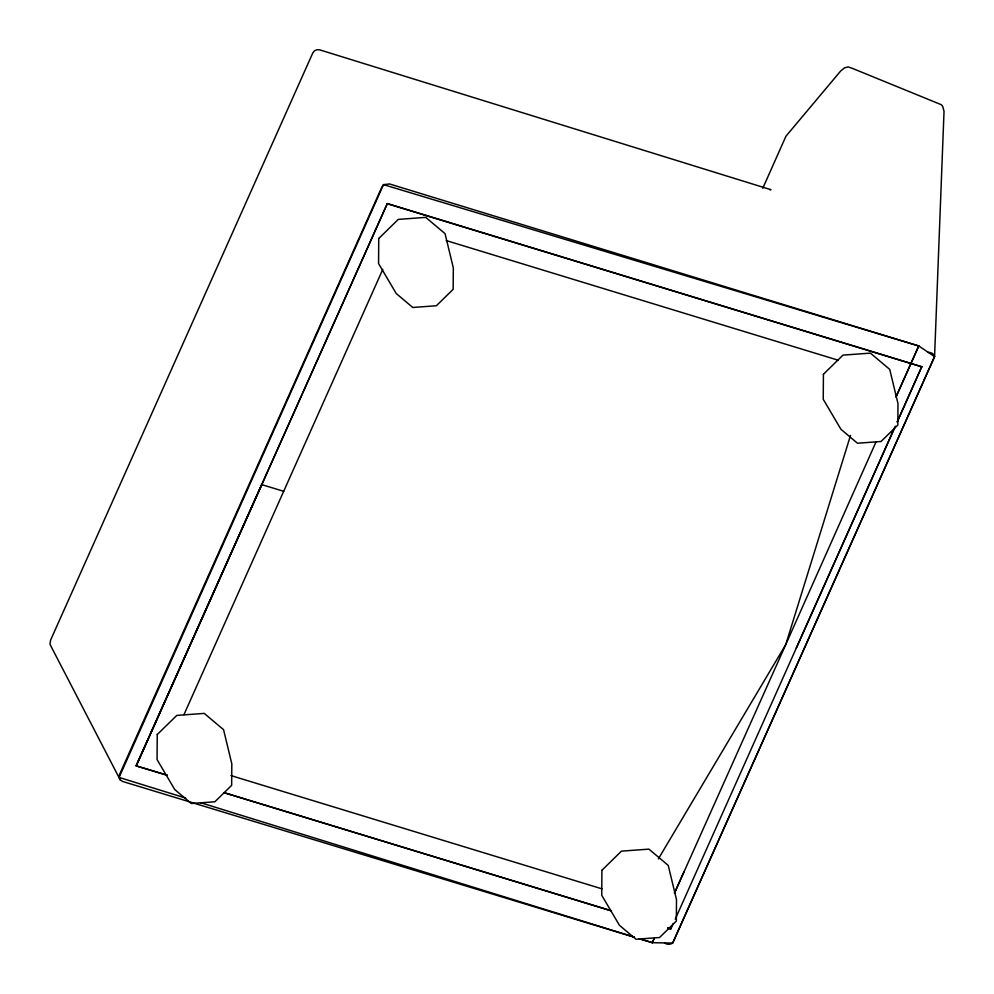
<?xml version="1.0" encoding="UTF-8"?>
<svg xmlns="http://www.w3.org/2000/svg" width="994" height="994" viewBox="0 0 994 994"><rect width="100%" height="100%" fill="white"/><g stroke="black" fill="none" stroke-linecap="round" stroke-linejoin="round"><path stroke-width="1.49" d="M638.931 938.622L652.288 942.685L672.677 943.095L934.571 356.61L944.027 111.365L942.759 106.47L941.306 104.705L852.467 68.4L848.292 66.933L844.651 67.803L840.7 70.972L785.943 136.215L762.771 188.301M850.516 435.409L785.757 644.572L674.429 893.246L683.86 871.986M875.888 442.193L785.757 644.572L658.376 858.878M896.066 396.904L918.754 345.962L389.524 183.952L383.498 184.635L381.696 187.468L119.516 774.599L119.094 777.42L120.262 779.942L122.697 781.483L634.483 937.267M796.331 647.989L894.662 427.482M897.184 421.829L921.761 366.699L387.163 203.497M136.128 765.666L387.25 203.708L921.848 366.91M387.25 203.708L136.215 765.877L167.402 775.395M183.952 714.649L382.789 269.386M652.288 942.685L654.176 938.448L652.288 942.685L640.434 939.019M896.016 396.867L918.754 345.962L383.498 184.635L119.094 777.42L185.741 798.083M673.348 923.414L670.826 929.067L667.844 928.16M675.237 919.177L895.358 426.227M897.247 421.99L921.761 366.699M928.272 352.373A6.747 5.952 -22 0 1 934.571 356.61L672.677 943.095A6.747 5.952 -22 0 1 664.564 942.933M769.729 189.543L771.009 189.73L319.608 49.824L316.962 49.7L314.477 50.818L312.824 52.881L50.595 640.124L49.973 644.05L51.141 646.572L120.262 779.942M446.256 240.573L838.066 360.176M283.688 491.309L261.646 484.587L136.215 765.877L167.315 775.183M230.956 775.581L601.991 888.847M611.335 910.728L223.812 792.591L611.422 910.939M667.769 927.949L670.739 928.856M200.552 802.68L634.507 937.18M918.754 345.962L934.571 356.61M157.251 734.529L157.064 759.565L174.72 789.509L191.295 803.5L214.878 801.773L231.664 785.347L231.813 763.839L223.563 729.683L204.255 713.394L176.795 715.407L157.251 734.529M378.739 238.51L378.565 263.559L396.208 293.503L412.783 307.481L436.366 305.754L453.152 289.329L453.314 267.833L445.051 233.665L425.755 217.375L398.283 219.388L378.739 238.51M601.917 870.272L601.743 895.308L619.399 925.252L635.961 939.243L659.556 937.516L676.342 921.09L676.492 899.582L668.229 865.414L648.933 849.137L621.474 851.137L601.917 870.272M823.417 374.253L823.243 399.29L840.887 429.234L857.462 443.225L881.044 441.498L897.831 425.072L897.98 403.576L889.729 369.408L870.433 353.118L842.962 355.131L823.417 374.253"/></g></svg>
